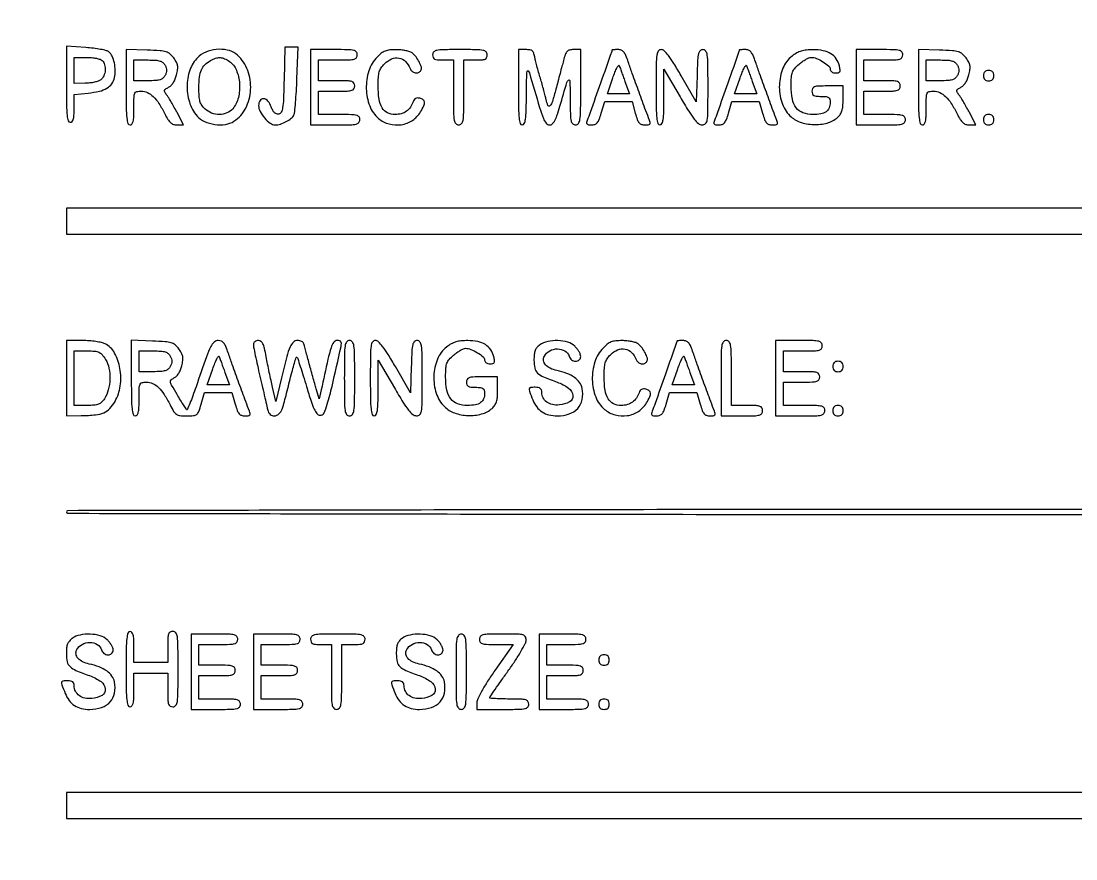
# Model space of a CAD drawing. Extents: x 0 to 1066, y 0 to 761.
# Drawn here: x 962.97 to 997.32, y 58.5 to 85.78 of the extents above; entities that cross this region are included whole.
import ezdxf

# ---------------------------------------------------------------- set-up
doc = ezdxf.new("R2010")
doc.units = 0
doc.header["$MEASUREMENT"] = 0

msp = doc.modelspace()

# ---------------------------------------------------------------- linework, layer by layer
for points in [[(710.559243, 95.267872, -0.000023), (733.258836, 95.240684, -0.000004), (756.324384, 95.211821, -0.198594)], [(542.992229, 95.24091, -0.000004), (565.972908, 95.212432, -0.198597)], [(606.442229, 95.24091, -0.000004), (629.422908, 95.212432, -0.198597)], [(669.892229, 95.24091, -0.000004), (692.872908, 95.212432, -0.198597)]]:
    msp.add_lwpolyline(points, format="xyb")
for points in [[(964.44, 83.722826, 0.003177), (964.444321, 83.042844, 0.022367), (964.463318, 82.712454, 0.048715), (964.49918, 82.535102, 0.329705), (964.5669, 82.485, 0.208378), (964.627243, 82.51129, 0.11961), (964.666731, 82.581727, 0.055661), (964.688106, 82.712799, 0.012613), (964.6938, 82.938464), (964.6938, 83.391928), (965.14875, 83.438883, 0.029754), (965.514521, 83.498788, 0.076952), (965.762588, 83.596557, 0.106873), (965.920628, 83.741432, 0.100256), (966.009212, 83.94192, 0.058942), (966.032183, 84.174486, 0.048856), (966.00314, 84.421741, 0.051542), (965.931841, 84.638671, 0.114883), (965.827397, 84.776257, 0.111025), (965.743935, 84.818819, 0.015594), (965.553966, 84.86115, 0.017167), (965.322329, 84.897044, 0.01383), (965.071435, 84.920128), (964.44, 84.960651)], [(966.3858, 83.630521, 0.003202), (966.390126, 82.955013, 0.022501), (966.409132, 82.62657, 0.049121), (966.44503, 82.450347, 0.329081), (966.5127, 82.4004, 0.232029), (966.574437, 82.43068, 0.108427), (966.613569, 82.5132, 0.047315), (966.634301, 82.669057, 0.00942), (966.6396, 82.9503, -0.00595), (966.643907, 83.312265, -0.096871), (966.669944, 83.430398, -0.238613), (966.73461, 83.484015, -0.056005), (966.878653, 83.5002, -0.111153), (967.080105, 83.454856, -0.081177), (967.26942, 83.324001, -0.058854), (967.45511, 83.097371, -0.025924), (967.646972, 82.75995, 0.021841), (967.746716, 82.581153, 0.069009), (967.83387, 82.475627, 0.100305), (967.926378, 82.419832, 0.085906), (968.038645, 82.4004), (968.24985, 82.4004), (968.043673, 82.80225, 0.006834), (967.955606, 82.968272, 0.006481), (967.861498, 83.134812, 0.006451), (967.774451, 83.27996, 0.022591), (967.713027, 83.370075, -0.02569), (967.646448, 83.469064, -0.192002), (967.637529, 83.523864, -0.198014), (967.668863, 83.56879, -0.027525), (967.769728, 83.625975, 0.089041), (967.847681, 83.683814, 0.046566), (967.922198, 83.779476, 0.042448), (967.985434, 83.899802, 0.038847), (968.029664, 84.032663, 0.026721), (968.063634, 84.209022, 0.076578), (968.061642, 84.333441, 0.082928), (968.022616, 84.445784, 0.035157), (967.936272, 84.580462, 0.057331), (967.813702, 84.71074, 0.10358), (967.685317, 84.780032, 0.055706), (967.490185, 84.814974, 0.007564), (967.074958, 84.836071), (966.3858, 84.860643)], [(968.769403, 84.641773, 0.123885), (968.486212, 84.249077, 0.085485), (968.372637, 83.710157, 0.082885), (968.445108, 83.148136, 0.104562), (968.696839, 82.689526, 0.111799), (968.934809, 82.513175, 0.06908), (969.271208, 82.417481, 0.069045), (969.621165, 82.417015, 0.111332), (969.899082, 82.521081, 0.131426), (970.279839, 82.94706, 0.103697), (970.440254, 83.546711, 0.101152), (970.34759, 84.173053, 0.118621), (970.016971, 84.672619, 0.118666), (969.757235, 84.819201, 0.075716), (969.411556, 84.863138, 0.073305), (969.056541, 84.801807, 0.095814)], [(971.527778, 83.860788, -0.003539), (971.509691, 83.238271, -0.029937), (971.482846, 82.959434, -0.080211), (971.435839, 82.815622, -0.230278), (971.353952, 82.75438, -0.120507), (971.281175, 82.75805, -0.119426), (971.218029, 82.794876, -0.083695), (971.162782, 82.869372, -0.033932), (971.113026, 82.985993, 0.087771), (971.006304, 83.176554, 0.196576), (970.863052, 83.254252, 0.290307), (970.74729, 83.197429, 0.138223), (970.7004, 83.031055, 0.124171), (970.748027, 82.842234, 0.054016), (970.895596, 82.627493, 0.054239), (971.080432, 82.454463, 0.162418), (971.242474, 82.4004, 0.080185), (971.409539, 82.427366, 0.044002), (971.600243, 82.509799, 0.044088), (971.765932, 82.619319, 0.123154), (971.850009, 82.729109, 0.076729), (971.875059, 82.825088, 0.004387), (971.903613, 83.130004, 0.006616), (971.929714, 83.495118, 0.004805), (971.949476, 83.90205), (971.989826, 84.9384), (971.77064, 84.9384), (971.551455, 84.9384)], [(972.3924, 83.6271), (972.3924, 82.4004), (973.1961, 82.4004, 0.004147), (973.686809, 82.40447, 0.047763), (973.878188, 82.426003, 0.16431), (973.965594, 82.477593, 0.179874), (973.9998, 82.5696, 0.157888), (973.97026, 82.660816, 0.176663), (973.89405, 82.712362, 0.055952), (973.729178, 82.734453, 0.005351), (973.323, 82.7388), (972.6462, 82.7388), (972.6462, 83.1195), (972.6462, 83.5002), (973.2384, 83.5002, 0.006583), (973.588292, 83.504807, 0.063075), (973.735425, 83.527393, 0.183695), (973.80427, 83.578826, 0.142406), (973.8306, 83.6694, 0.142406), (973.80427, 83.759974, 0.183695), (973.735425, 83.811407, 0.063075), (973.588292, 83.833993, 0.006583), (973.2384, 83.8386), (972.6462, 83.8386), (972.6462, 84.177), (972.6462, 84.5154), (973.2807, 84.5154, 0.005909), (973.658726, 84.519867, 0.059311), (973.814738, 84.54219, 0.180365), (973.887256, 84.593688, 0.150217), (973.9152, 84.6846, 0.17273), (973.882527, 84.776357, 0.168559), (973.798875, 84.82795, 0.050222), (973.616322, 84.849649, 0.004487), (973.1538, 84.8538), (972.3924, 84.8538)], [(974.558629, 84.60932, 0.114205), (974.290761, 84.15894, 0.083506), (974.207834, 83.580964, 0.085163), (974.318364, 83.018494, 0.127519), (974.606803, 82.612427, 0.108551), (974.952666, 82.430935, 0.105254), (975.346805, 82.408343, 0.106878), (975.711222, 82.547773, 0.11522), (975.973918, 82.822512, 0.021165), (976.082599, 83.025661, 0.127063), (976.105765, 83.142249, 0.232712), (976.063027, 83.217958, 0.086167), (975.948543, 83.270143, 0.067058), (975.871689, 83.279555, 0.120753), (975.810562, 83.263791, 0.12276), (975.764309, 83.221809, 0.07065), (975.731501, 83.153611, -0.072622), (975.645376, 82.976371, -0.089596), (975.516895, 82.845459, -0.08774), (975.348431, 82.765938, -0.066597), (975.145587, 82.7388, -0.114856), (974.895475, 82.797022, -0.145297), (974.721922, 82.957408, -0.099183), (974.622315, 83.240334, -0.035212), (974.592, 83.670269, -0.014703), (974.600329, 83.953443, -0.055361), (974.630225, 84.128221, -0.07729), (974.691679, 84.260712, -0.049247), (974.799655, 84.392345, -0.096703), (975.033225, 84.549612, -0.146157), (975.275227, 84.576224, -0.15206), (975.485432, 84.46611, -0.107279), (975.630938, 84.24045, 0.127947), (975.697211, 84.146326, 0.131147), (975.80036, 84.097514, 0.142401), (975.907676, 84.108466, 0.159485), (975.986819, 84.175252, 0.211029), (976.000963, 84.277373, 0.047286), (975.935419, 84.444949, 0.046742), (975.827302, 84.61711, 0.065556), (975.699131, 84.745359, 0.088545), (975.622029, 84.785319, 0.025252), (975.490936, 84.818936, 0.02458), (975.336506, 84.842494, 0.023821), (975.178878, 84.851109, 0.026305), (974.96883, 84.841519, 0.068477), (974.821986, 84.806366, 0.074054), (974.696848, 84.734792, 0.034872)], [(976.3686, 84.6846, 0.094959), (976.385163, 84.598174, 0.184152), (976.43205, 84.547125, 0.098846), (976.525039, 84.52173, 0.017388), (976.707, 84.5154), (977.0454, 84.5154), (977.0454, 83.4579, 0.002827), (977.049131, 82.797941, 0.036854), (977.069934, 82.553737, 0.138781), (977.121194, 82.443268, 0.218517), (977.2146, 82.4004, 0.218517), (977.308006, 82.443268, 0.138781), (977.359266, 82.553737, 0.036854), (977.380069, 82.797941, 0.002827), (977.3838, 83.4579), (977.3838, 84.5154), (977.7645, 84.5154, 0.013964), (977.974258, 84.521259, 0.090841), (978.076463, 84.54595, 0.188085), (978.127034, 84.596995, 0.102588), (978.1452, 84.6846, 0.193568), (978.108002, 84.777085, 0.15568), (978.013013, 84.828621, 0.043488), (977.804005, 84.849867, 0.003595), (977.2569, 84.8538, 0.003595), (976.709795, 84.849867, 0.043488), (976.500788, 84.828621, 0.15568), (976.405798, 84.777085, 0.193568)], [(979.1604, 83.6271, 0.003213), (979.164728, 82.953579, 0.022561), (979.183738, 82.626, 0.049302), (979.219653, 82.450277, 0.328801), (979.2873, 82.4004, 0.305395), (979.353534, 82.445016, 0.062503), (979.391802, 82.588664, 0.027449), (979.41361, 82.85856, 0.004264), (979.422837, 83.39445, -0.002416), (979.430185, 83.937922, -0.029471), (979.446246, 84.145343, -0.603012), (979.478012, 84.156914, -0.138127), (979.518491, 84.0924, 0.001112), (979.852007, 82.966784, 0.020238), (979.973604, 82.612651, 0.077221), (980.065819, 82.453577, 0.226588), (980.177137, 82.4004, 0.178321), (980.265345, 82.432892, 0.090477), (980.341167, 82.525802, 0.045479), (980.417822, 82.70068, 0.010027), (980.515409, 83.01375, -0.001209), (980.741705, 83.787515, -0.180504), (980.796526, 83.860517, -0.586533), (980.837568, 83.838553, -0.002598), (980.845721, 83.22525, 0.004063), (980.853882, 82.72221, 0.046466), (980.877047, 82.525491, 0.159576), (980.929338, 82.435536, 0.183972), (981.0216, 82.4004, 0.240299), (981.115922, 82.448509, 0.123223), (981.166733, 82.574887, 0.031956), (981.187211, 82.854238, 0.002322), (981.1908, 83.6271), (981.1908, 84.8538), (980.956235, 84.8538, 0.057703), (980.826147, 84.838737, 0.150789), (980.745817, 84.791684, 0.102355), (980.687877, 84.694496, 0.018959), (980.62688, 84.49425, 0.000085), (980.580137, 84.316826, 0.000034), (980.51585, 84.072572, 0.000033), (980.446416, 83.80862, 0.000041), (980.382014, 83.56365, -0.009374), (980.268579, 83.162752, -0.115475), (980.189591, 83.026201, -0.538762), (980.122654, 83.037823, -0.053672), (980.063997, 83.22525, 0.012912), (980.036867, 83.345509, 0.003926), (979.989647, 83.526241, 0.003928), (979.933536, 83.727994, 0.004276), (979.875778, 83.9232, -0.00492), (979.818294, 84.118406, -0.004529), (979.763002, 84.320159, -0.004526), (979.716971, 84.500901, -0.014927), (979.691281, 84.62115, 0.043617), (979.658378, 84.741063, 0.134321), (979.609798, 84.808821, 0.130778), (979.532629, 84.843434, 0.040414), (979.404598, 84.8538), (979.1604, 84.8538)], [(982.205995, 84.83265, -0.084799), (982.199491, 84.794634, -0.000052), (981.83352, 83.755862, -0.000388), (981.497976, 82.806128, -0.009822), (981.400975, 82.54845, 0.060048), (981.381383, 82.474719, 0.230938), (981.395632, 82.430862, 0.170663), (981.443725, 82.406754, 0.031659), (981.543979, 82.4004, 0.086283), (981.652094, 82.419197, 0.134827), (981.728923, 82.473159, 0.082591), (981.790996, 82.58017, 0.018432), (981.858468, 82.7811), (981.970876, 83.1618), (982.415843, 83.1618), (982.860811, 83.1618), (982.9674, 82.7811, 0.017944), (983.032785, 82.57619, 0.087286), (983.093012, 82.470731, 0.141822), (983.170234, 82.418352, 0.078722), (983.283546, 82.4004, 0.029308), (983.388692, 82.406568, 0.166988), (983.438422, 82.430476, 0.236769), (983.453264, 82.474266, 0.061225), (983.43349, 82.54845, -0.006965), (983.311201, 82.864806, -0.001209), (983.089945, 83.46624, -0.001323), (982.870217, 84.072987, -0.005089), (982.738452, 84.45195, 0.017403), (982.659681, 84.6617, 0.074917), (982.590922, 84.775475, 0.125362), (982.511216, 84.833372, 0.094981), (982.404649, 84.8538, 0.00999), (982.328484, 84.852278, 0.016528), (982.264352, 84.847587, 0.010464), (982.213248, 84.841062, 0.371455)], [(983.6442, 83.6271, 0.003213), (983.648528, 82.953579, 0.022561), (983.667538, 82.626, 0.049302), (983.703453, 82.450277, 0.328801), (983.7711, 82.4004, 0.295501), (983.836472, 82.442731, 0.070336), (983.874206, 82.573431, 0.029944), (983.89424, 82.820994, 0.004715), (983.899837, 83.30985), (983.901674, 84.2193), (984.428587, 83.313157, 0.006242), (984.707961, 82.846224, 0.029041), (984.887682, 82.588937, 0.052989), (985.024926, 82.448438, 0.170079), (985.14585, 82.403707, 0.199339), (985.254131, 82.446473, 0.163117), (985.311825, 82.557906, 0.036571), (985.332904, 82.816781, 0.002034), (985.3362, 83.6271, 0.002367), (985.332569, 84.394272, 0.031318), (985.312184, 84.676583, 0.117824), (985.262377, 84.805277, 0.246563), (985.16996, 84.8538, 0.195513), (985.079155, 84.816882, 0.145553), (985.025852, 84.721456, 0.043894), (984.998339, 84.515193, 0.004128), (984.97961, 84.003918), (984.9555, 83.154036), (984.462317, 84.003918, 0.007787), (984.222238, 84.403183, 0.025041), (984.045401, 84.65781, 0.035073), (983.907547, 84.812718, 0.195814), (983.806667, 84.8538, 0.254619), (983.716661, 84.804788, 0.110911), (983.668151, 84.672958, 0.030502), (983.647887, 84.386786, 0.002427)], [(986.351395, 84.83265, -0.084799), (986.344891, 84.794634, -0.000052), (985.97892, 83.755862, -0.000388), (985.643376, 82.806128, -0.009822), (985.546375, 82.54845, 0.060048), (985.526783, 82.474719, 0.230938), (985.541032, 82.430862, 0.170663), (985.589125, 82.406754, 0.031659), (985.689379, 82.4004, 0.086283), (985.797494, 82.419197, 0.134827), (985.874323, 82.473159, 0.082591), (985.936396, 82.58017, 0.018432), (986.003868, 82.7811), (986.116276, 83.1618), (986.561243, 83.1618), (987.006211, 83.1618), (987.1128, 82.7811, 0.017944), (987.178185, 82.57619, 0.087286), (987.238412, 82.470731, 0.141822), (987.315634, 82.418352, 0.078722), (987.428946, 82.4004, 0.029308), (987.534092, 82.406568, 0.166988), (987.583822, 82.430476, 0.236769), (987.598664, 82.474266, 0.061225), (987.57889, 82.54845, -0.006965), (987.456601, 82.864806, -0.001209), (987.235345, 83.46624, -0.001323), (987.015617, 84.072987, -0.005089), (986.883852, 84.45195, 0.017403), (986.805081, 84.6617, 0.074917), (986.736322, 84.775475, 0.125362), (986.656616, 84.833372, 0.094981), (986.550049, 84.8538, 0.00999), (986.473884, 84.852278, 0.016528), (986.409752, 84.847587, 0.010464), (986.358648, 84.841062, 0.371455)], [(988.073128, 84.641943, 0.129246), (987.777005, 84.249297, 0.088626), (987.658813, 83.700992, 0.087215), (987.737365, 83.137333, 0.118789), (988.00416, 82.701131, 0.112618), (988.332624, 82.494694, 0.075265), (988.770735, 82.411995, 0.075304), (989.213452, 82.462685, 0.113008), (989.555323, 82.644766, 0.065979), (989.643155, 82.743989, 0.074329), (989.697872, 82.858891, 0.054743), (989.726767, 83.011884, 0.019325), (989.7354, 83.235173), (989.7354, 83.6694), (989.2278, 83.6694, 0.008455), (988.934102, 83.664433, 0.072107), (988.8048, 83.6412, 0.188641), (988.743268, 83.589932, 0.12648), (988.7202, 83.5002, 0.087745), (988.735199, 83.415392, 0.177212), (988.778363, 83.364236, 0.10769), (988.861966, 83.337953, 0.022514), (989.0163, 83.331, -0.021714), (989.178385, 83.323958, -0.124268), (989.259065, 83.295951, -0.187079), (989.299495, 83.239264, -0.062494), (989.3124, 83.13642, -0.091498), (989.278763, 82.954147, -0.148314), (989.182974, 82.830586, -0.113347), (989.012888, 82.760447, -0.041372), (988.75172, 82.7388, -0.086758), (988.429134, 82.795199, -0.145015), (988.208923, 82.957175, -0.116882), (988.082979, 83.242349, -0.045825), (988.0434, 83.673289, -0.015089), (988.052047, 83.959768, -0.073154), (988.085295, 84.118558, -0.095003), (988.158751, 84.240579, -0.035007), (988.303691, 84.38098, -0.021479), (988.412486, 84.464817, -0.024071), (988.524126, 84.535663, -0.024321), (988.623991, 84.586228, -0.105406), (988.688592, 84.6, -0.095864), (988.865927, 84.565684, -0.042073), (989.080496, 84.457665, -0.039621), (989.262919, 84.324747, -0.218876), (989.3124, 84.217127, 0.137225), (989.325937, 84.168732, 0.104143), (989.363796, 84.128339, 0.087371), (989.421339, 84.101535, 0.065501), (989.490771, 84.0924, 0.051376), (989.583748, 84.101979, 0.224479), (989.626699, 84.134425, 0.158116), (989.63738, 84.197188, 0.023398), (989.612542, 84.32505, 0.090086), (989.510294, 84.55504, 0.105062), (989.337833, 84.720082, 0.089301), (989.08928, 84.818188, 0.048933), (988.7625, 84.850981, 0.02471), (988.543034, 84.840618, 0.049497), (988.372912, 84.806929, 0.05494), (988.224439, 84.743421, 0.038421)], [(990.1584, 83.6271), (990.1584, 82.4004), (990.9621, 82.4004, 0.004147), (991.452809, 82.40447, 0.047763), (991.644188, 82.426003, 0.16431), (991.731594, 82.477593, 0.179874), (991.7658, 82.5696, 0.157888), (991.73626, 82.660816, 0.176663), (991.66005, 82.712362, 0.055952), (991.495178, 82.734453, 0.005351), (991.089, 82.7388), (990.4122, 82.7388), (990.4122, 83.1195), (990.4122, 83.5002), (991.0044, 83.5002, 0.006583), (991.354292, 83.504807, 0.063075), (991.501425, 83.527393, 0.183695), (991.57027, 83.578826, 0.142406), (991.5966, 83.6694, 0.142406), (991.57027, 83.759974, 0.183695), (991.501425, 83.811407, 0.063075), (991.354292, 83.833993, 0.006583), (991.0044, 83.8386), (990.4122, 83.8386), (990.4122, 84.177), (990.4122, 84.5154), (991.0467, 84.5154, 0.005909), (991.424726, 84.519867, 0.059311), (991.580738, 84.54219, 0.180365), (991.653256, 84.593688, 0.150217), (991.6812, 84.6846, 0.17273), (991.648527, 84.776357, 0.168559), (991.564875, 84.82795, 0.050222), (991.382322, 84.849649, 0.004487), (990.9198, 84.8538), (990.1584, 84.8538)], [(992.1888, 83.630521, 0.003202), (992.193126, 82.955013, 0.022501), (992.212132, 82.62657, 0.049121), (992.24803, 82.450347, 0.329081), (992.3157, 82.4004, 0.232029), (992.377437, 82.43068, 0.108427), (992.416569, 82.5132, 0.047315), (992.437301, 82.669057, 0.00942), (992.4426, 82.9503, -0.00595), (992.446907, 83.312265, -0.096871), (992.472944, 83.430398, -0.238613), (992.53761, 83.484015, -0.056005), (992.681653, 83.5002, -0.111153), (992.883105, 83.454856, -0.081177), (993.07242, 83.324001, -0.058854), (993.25811, 83.097371, -0.025924), (993.449972, 82.75995, 0.021841), (993.549716, 82.581153, 0.069009), (993.63687, 82.475627, 0.100305), (993.729378, 82.419832, 0.085906), (993.841645, 82.4004), (994.05285, 82.4004), (993.846673, 82.80225, 0.006834), (993.758606, 82.968272, 0.006481), (993.664498, 83.134812, 0.006451), (993.577451, 83.27996, 0.022591), (993.516027, 83.370075, -0.02569), (993.449448, 83.469064, -0.192002), (993.440529, 83.523864, -0.198014), (993.471863, 83.56879, -0.027525), (993.572728, 83.625975, 0.089041), (993.650681, 83.683814, 0.046566), (993.725198, 83.779476, 0.042448), (993.788434, 83.899802, 0.038847), (993.832664, 84.032663, 0.026721), (993.866634, 84.209022, 0.076578), (993.864642, 84.333441, 0.082928), (993.825616, 84.445784, 0.035157), (993.739272, 84.580462, 0.057331), (993.616702, 84.71074, 0.10358), (993.488317, 84.780032, 0.055706), (993.293185, 84.814974, 0.007564), (992.877958, 84.836071), (992.1888, 84.860643)], [(965.60748, 84.49848, -0.13151), (965.686634, 84.361469, -0.084316), (965.704, 84.177515, -0.084006), (965.659613, 83.997481, -0.128741), (965.56095, 83.871767, -0.079472), (965.479595, 83.828301, -0.027293), (965.350772, 83.791604, -0.026323), (965.201863, 83.765996, -0.027554), (965.05335, 83.756691), (964.6938, 83.754), (964.6938, 84.177), (964.6938, 84.6), (965.09988, 84.6, -0.022886), (965.262785, 84.59254, -0.026473), (965.416496, 84.570178, -0.026952), (965.542695, 84.537781, -0.120635)], [(967.6548, 84.3462, -0.049536), (967.690962, 84.258826, -0.073486), (967.703053, 84.177, -0.073486), (967.690962, 84.095174, -0.049536), (967.6548, 84.0078, -0.09537), (967.585905, 83.922875, -0.100861), (967.491666, 83.871633, -0.059921), (967.346632, 83.845648, -0.014397), (967.101923, 83.8386), (966.6396, 83.8386), (966.6396, 84.177), (966.6396, 84.5154), (967.101923, 84.5154, -0.014397), (967.346632, 84.508352, -0.059921), (967.491666, 84.482367, -0.100861), (967.585905, 84.431125, -0.09537)], [(969.748497, 84.470039, -0.143223), (969.976198, 84.185723, -0.079931), (970.07866, 83.750553, -0.077332), (970.040465, 83.289418, -0.11509), (969.859196, 82.92915, -0.119537), (969.670784, 82.789595, -0.098447), (969.425127, 82.738952, -0.09388), (969.168677, 82.785662, -0.097006), (968.950403, 82.922747, -0.056872), (968.849483, 83.04184, -0.080028), (968.791587, 83.168196, -0.054705), (968.763763, 83.339924, -0.014142), (968.757291, 83.620697, -0.025001), (968.776355, 83.965555, -0.075567), (968.835782, 84.192538, -0.098225), (968.949237, 84.357405, -0.062967), (969.1353, 84.497819, -0.051006), (969.300066, 84.571158, -0.090781), (969.446714, 84.591195, -0.090761), (969.590971, 84.557981, -0.050966)], [(993.4578, 84.3462, -0.049536), (993.493962, 84.258826, -0.073486), (993.506053, 84.177, -0.073486), (993.493962, 84.095174, -0.049536), (993.4578, 84.0078, -0.09537), (993.388905, 83.922875, -0.100861), (993.294666, 83.871633, -0.059921), (993.149632, 83.845648, -0.014397), (992.904923, 83.8386), (992.4426, 83.8386), (992.4426, 84.177), (992.4426, 84.5154), (992.904923, 84.5154, -0.014397), (993.149632, 84.508352, -0.059921), (993.294666, 84.482367, -0.100861), (993.388905, 84.431125, -0.09537)], [(982.632155, 83.81745), (982.781944, 83.4156), (982.419638, 83.4156), (982.057332, 83.4156), (982.235143, 83.930018, -0.011999), (982.305893, 84.119824, -0.026422), (982.370917, 84.260259, -0.047278), (982.421234, 84.336901, -0.601846), (982.44766, 84.331868, 0.009837), (982.469496, 84.265695, 0.001488), (982.516171, 84.134323, 0.001668), (982.572262, 83.979556, 0.001442)], [(986.777555, 83.81745), (986.927344, 83.4156), (986.565038, 83.4156), (986.202732, 83.4156), (986.380543, 83.930018, -0.011999), (986.451293, 84.119824, -0.026422), (986.516317, 84.260259, -0.047278), (986.566634, 84.336901, -0.601846), (986.59306, 84.331868, 0.009837), (986.614896, 84.265695, 0.001488), (986.661571, 84.134323, 0.001668), (986.717662, 83.979556, 0.001442)], [(994.3038, 84.0078, 0.072254), (994.314531, 83.933931, 0.124864), (994.3461, 83.8809, 0.124864), (994.399131, 83.849331, 0.072254), (994.473, 83.8386, 0.072254), (994.546869, 83.849331, 0.124864), (994.5999, 83.8809, 0.124864), (994.631469, 83.933931, 0.072254), (994.6422, 84.0078, 0.072254), (994.631469, 84.081669, 0.124864), (994.5999, 84.1347, 0.124864), (994.546869, 84.166269, 0.072254), (994.473, 84.177, 0.072254), (994.399131, 84.166269, 0.124864), (994.3461, 84.1347, 0.124864), (994.314531, 84.081669, 0.072254)], [(994.3038, 82.5696, 0.072254), (994.314531, 82.495731, 0.124864), (994.3461, 82.4427, 0.124864), (994.399131, 82.411131, 0.072254), (994.473, 82.4004, 0.072254), (994.546869, 82.411131, 0.124864), (994.5999, 82.4427, 0.124864), (994.631469, 82.495731, 0.072254), (994.6422, 82.5696, 0.072254), (994.631469, 82.643469, 0.124864), (994.5999, 82.6965, 0.124864), (994.546869, 82.728069, 0.072254), (994.473, 82.7388, 0.072254), (994.399131, 82.728069, 0.124864), (994.3461, 82.6965, 0.124864), (994.314531, 82.643469, 0.072254)], [(964.44, 74.1519), (964.44, 72.9252), (964.92645, 72.933633, 0.018847), (965.38942, 72.959133, 0.076273), (965.662829, 73.027481, 0.107083), (965.854018, 73.161269, 0.057946), (966.024222, 73.394164, 0.09461), (966.195213, 73.898818, 0.077415), (966.185801, 74.469431, 0.083451), (966.010167, 74.969865, 0.148656), (965.699984, 75.271603, 0.065462), (965.58764, 75.312066, 0.01784), (965.401659, 75.345774, 0.017725), (965.186031, 75.369191, 0.017594), (964.96875, 75.377353), (964.44, 75.3786)], [(966.555, 74.155321, 0.003202), (966.559326, 73.479813, 0.022501), (966.578332, 73.15137, 0.049121), (966.61423, 72.975147, 0.329081), (966.6819, 72.9252, 0.232029), (966.743637, 72.95548, 0.108427), (966.782769, 73.038, 0.047315), (966.803501, 73.193857, 0.00942), (966.8088, 73.4751, -0.00595), (966.813107, 73.837065, -0.096871), (966.839144, 73.955198, -0.238613), (966.90381, 74.008815, -0.056005), (967.047853, 74.025, -0.111153), (967.249305, 73.979656, -0.081177), (967.43862, 73.848801, -0.058854), (967.62431, 73.622171, -0.025924), (967.816172, 73.28475, 0.019423), (967.93401, 73.071098, 0.110785), (968.023094, 72.978031, 0.121738), (968.139422, 72.936317, 0.025512), (968.35715, 72.9252, 0.021096), (968.583925, 72.934772, 0.149451), (968.685024, 72.975279, 0.135926), (968.75097, 73.067104, 0.01638), (968.830068, 73.3059), (968.942476, 73.6866), (969.387443, 73.6866), (969.832411, 73.6866), (969.939, 73.3059, 0.017944), (970.004385, 73.10099, 0.087286), (970.064612, 72.995531, 0.141822), (970.141834, 72.943152, 0.078722), (970.255146, 72.9252, 0.029308), (970.360292, 72.931368, 0.166988), (970.410022, 72.955276, 0.236769), (970.424864, 72.999066, 0.061225), (970.40509, 73.07325, -0.006965), (970.282801, 73.389606, -0.001209), (970.061545, 73.99104, -0.001323), (969.841817, 74.597787, -0.005089), (969.710052, 74.97675, 0.017956), (969.633084, 75.181014, 0.070049), (969.564308, 75.296764, 0.117315), (969.486769, 75.357096, 0.107327), (969.387742, 75.3786, 0.183656), (969.250645, 75.326485, 0.099213), (969.140336, 75.180318, 0.027517), (969.004074, 74.852275, 0.001772), (968.663501, 73.87436, -0.004873), (968.557392, 73.575658, -0.008436), (968.462621, 73.329821, -0.003164), (968.378988, 73.127025, -0.532977), (968.359252, 73.123148, -0.054595), (968.337589, 73.15014, -0.001377), (968.253491, 73.282952, -0.002934), (968.15602, 73.43986, -0.001995), (968.046856, 73.619518, -0.005031), (967.868813, 73.922034, -0.083696), (967.828404, 74.031079, -0.260992), (967.851024, 74.09872, -0.081049), (967.944244, 74.15923, 0.095739), (968.021058, 74.212335, 0.050977), (968.093367, 74.303019, 0.045181), (968.154763, 74.420671, 0.037143), (968.198864, 74.555362, 0.026419), (968.232902, 74.732974, 0.076335), (968.230921, 74.857877, 0.083001), (968.191886, 74.970424, 0.035243), (968.105472, 75.105262, 0.057331), (967.982902, 75.23554, 0.10358), (967.854517, 75.304832, 0.055706), (967.659385, 75.339774, 0.007564), (967.244158, 75.360871), (966.555, 75.385443)], [(970.5312, 75.251004, 0.047767), (970.539443, 75.164913, 0.002528), (970.593238, 74.893943, 0.003959), (970.661492, 74.572057, 0.00287), (970.742393, 74.214654, -0.000002), (970.8265, 73.852738, -0.000002), (970.904537, 73.516931, -0.000002), (970.970037, 73.235067, -0.000017), (970.997805, 73.11555, 0.147869), (971.079127, 72.974131, 0.205885), (971.214644, 72.924782, 0.176392), (971.360455, 72.987475, 0.11354), (971.463846, 73.142083, 0.021448), (971.506256, 73.269871, 0.003611), (971.575071, 73.518207, 0.003945), (971.651581, 73.811464, 0.003496), (971.726689, 74.117947, -0.006156), (971.79892, 74.406052, -0.010899), (971.866562, 74.641499, -0.005551), (971.927241, 74.829207, -0.556878), (971.94955, 74.83445, -0.11647), (971.97267, 74.797034, -0.001547), (972.058585, 74.536481, -0.004332), (972.154893, 74.232434, -0.00282), (972.261085, 73.879736, 0.006286), (972.407408, 73.405677, 0.030826), (972.509662, 73.144823, 0.058933), (972.599781, 72.998803, 0.190588), (972.696684, 72.942875, 0.326366), (972.819275, 73.007344, 0.039676), (972.937907, 73.307483, 0.018108), (973.092141, 73.885196, 0.002117), (973.384134, 75.18825, 0.040046), (973.397078, 75.28273, 0.15964), (973.382214, 75.338494, 0.190105), (973.339344, 75.368968, 0.060633), (973.260208, 75.3786, 0.243546), (973.147212, 75.32009, 0.075824), (973.059029, 75.143817, 0.023764), (972.957462, 74.76953, 0.001912), (972.740879, 73.7712), (972.677826, 73.4751), (972.587598, 73.7712, -0.004222), (972.543012, 73.922072, -0.001439), (972.480759, 74.141854, -0.00143), (972.413405, 74.384956, -0.001648), (972.350596, 74.6172, 0.00027), (972.292198, 74.835517, 0.000345), (972.238137, 75.036631, 0.000267), (972.1926, 75.205213, 0.002921), (972.173866, 75.27285, 0.133791), (972.149506, 75.313301, 0.071199), (972.101612, 75.347536, 0.062684), (972.03871, 75.370728, 0.057069), (971.969961, 75.3786, 0.191396), (971.832237, 75.323876, 0.101864), (971.725333, 75.171352, 0.038771), (971.617781, 74.858173, 0.004991), (971.44675, 74.169187), (971.262406, 73.39354), (971.153633, 73.85732, -0.004337), (971.105044, 74.072887, -0.002315), (971.04852, 74.340185, -0.002304), (970.993321, 74.613677, -0.003592), (970.948545, 74.84985, 0.011053), (970.891627, 75.127379, 0.057006), (970.839663, 75.27509, 0.121799), (970.776634, 75.35075, 0.159795), (970.691715, 75.3786, 0.077986), (970.630396, 75.368977, 0.090324), (970.578351, 75.341119, 0.100781), (970.543558, 75.299666, 0.124994)], [(973.4922, 74.1519, 0.002322), (973.495789, 73.379038, 0.031956), (973.516267, 73.099687, 0.123223), (973.567078, 72.973309, 0.240299), (973.6614, 72.9252, 0.240299), (973.755722, 72.973309, 0.123223), (973.806533, 73.099687, 0.031956), (973.827011, 73.379038, 0.002322), (973.8306, 74.1519, 0.002322), (973.827011, 74.924762, 0.031956), (973.806533, 75.204112, 0.123223), (973.755722, 75.330491, 0.240299), (973.6614, 75.3786, 0.240299), (973.567078, 75.330491, 0.123223), (973.516267, 75.204112, 0.031956), (973.495789, 74.924762, 0.002322)], [(974.3382, 74.1519, 0.003213), (974.342528, 73.478379, 0.022561), (974.361538, 73.1508, 0.049302), (974.397453, 72.975077, 0.328801), (974.4651, 72.9252, 0.295501), (974.530472, 72.967531, 0.070336), (974.568206, 73.098231, 0.029944), (974.58824, 73.345794, 0.004715), (974.593837, 73.83465), (974.595674, 74.7441), (975.122587, 73.837957, 0.006242), (975.401961, 73.371024, 0.029041), (975.581682, 73.113737, 0.052989), (975.718926, 72.973238, 0.170079), (975.83985, 72.928507, 0.199339), (975.948131, 72.971273, 0.163117), (976.005825, 73.082706, 0.036571), (976.026904, 73.341581, 0.002034), (976.0302, 74.1519, 0.002367), (976.026569, 74.919072, 0.031318), (976.006184, 75.201383, 0.117824), (975.956377, 75.330077, 0.246563), (975.86396, 75.3786, 0.195513), (975.773155, 75.341682, 0.145553), (975.719852, 75.246256, 0.043894), (975.692339, 75.039993, 0.004128), (975.67361, 74.528718), (975.6495, 73.678836), (975.156317, 74.528718, 0.007787), (974.916238, 74.927983, 0.025041), (974.739401, 75.18261, 0.035073), (974.601547, 75.337518, 0.195814), (974.500667, 75.3786, 0.254619), (974.410661, 75.329588, 0.110911), (974.362151, 75.197758, 0.030502), (974.341887, 74.911586, 0.002427)], [(976.821328, 75.166743, 0.129246), (976.525205, 74.774097, 0.088626), (976.407013, 74.225792, 0.087215), (976.485565, 73.662133, 0.118789), (976.75236, 73.225931, 0.112618), (977.080824, 73.019494, 0.075265), (977.518935, 72.936795, 0.075304), (977.961652, 72.987485, 0.113008), (978.303523, 73.169566, 0.065979), (978.391355, 73.268789, 0.074329), (978.446072, 73.383691, 0.054743), (978.474967, 73.536684, 0.019325), (978.4836, 73.759973), (978.4836, 74.1942), (977.976, 74.1942, 0.008455), (977.682302, 74.189233, 0.072107), (977.553, 74.166, 0.188641), (977.491468, 74.114732, 0.12648), (977.4684, 74.025, 0.087745), (977.483399, 73.940192, 0.177212), (977.526563, 73.889036, 0.10769), (977.610166, 73.862753, 0.022514), (977.7645, 73.8558, -0.021714), (977.926585, 73.848758, -0.124268), (978.007265, 73.820751, -0.187079), (978.047695, 73.764064, -0.062494), (978.0606, 73.66122, -0.091498), (978.026963, 73.478947, -0.148314), (977.931174, 73.355386, -0.113347), (977.761088, 73.285247, -0.041372), (977.49992, 73.2636, -0.086758), (977.177334, 73.319999, -0.145015), (976.957123, 73.481975, -0.116882), (976.831179, 73.767149, -0.045825), (976.7916, 74.198089, -0.015089), (976.800247, 74.484568, -0.073154), (976.833495, 74.643358, -0.095003), (976.906951, 74.765379, -0.035007), (977.051891, 74.90578, -0.021479), (977.160686, 74.989617, -0.024071), (977.272326, 75.060463, -0.024321), (977.372191, 75.111028, -0.105406), (977.436792, 75.1248, -0.095864), (977.614127, 75.090484, -0.042073), (977.828696, 74.982465, -0.039621), (978.011119, 74.849547, -0.218876), (978.0606, 74.741927, 0.137225), (978.074137, 74.693532, 0.104143), (978.111996, 74.653139, 0.087371), (978.169539, 74.626335, 0.065501), (978.238971, 74.6172, 0.051376), (978.331948, 74.626779, 0.224479), (978.374899, 74.659225, 0.158116), (978.38558, 74.721988, 0.023398), (978.360742, 74.84985, 0.090086), (978.258494, 75.07984, 0.105062), (978.086033, 75.244882, 0.089301), (977.83748, 75.342988, 0.048933), (977.5107, 75.375781, 0.02471), (977.291234, 75.365418, 0.049497), (977.121112, 75.331729, 0.05494), (976.972639, 75.268221, 0.038421)], [(979.85835, 75.236944, 0.064007), (979.765552, 75.152732, 0.085808), (979.707751, 75.055165, 0.066535), (979.677234, 74.925274, 0.024477), (979.668, 74.736758, 0.055339), (979.696637, 74.478812, 0.149321), (979.786873, 74.320324, 0.090969), (979.980644, 74.194662, 0.013145), (980.422097, 74.024657, -0.070637), (980.796595, 73.828569, -0.215768), (980.936351, 73.585824, -0.299828), (980.828596, 73.381464, -0.104684), (980.494804, 73.28027, -0.073735), (980.268338, 73.294205, -0.104161), (980.084047, 73.375673, -0.119079), (979.964723, 73.514512, -0.118782), (979.9218, 73.692643, 0.082235), (979.909346, 73.767852, 0.147435), (979.873233, 73.818334, 0.119852), (979.809024, 73.846894, 0.045016), (979.7103, 73.8558, 0.028442), (979.555893, 73.84701, 0.327023), (979.513792, 73.808113, 0.139119), (979.520429, 73.728942, 0.005125), (979.630289, 73.446001, 0.065244), (979.759077, 73.216252, 0.088006), (979.932442, 73.053438, 0.085852), (980.15474, 72.957565, 0.059042), (980.427873, 72.9252, 0.079385), (980.817077, 72.987386, 0.130563), (981.094888, 73.168024, 0.137881), (981.237028, 73.454502, 0.093265), (981.237228, 73.821247, 0.114024), (981.153695, 74.012128, 0.079467), (980.98467, 74.176886, 0.063948), (980.735322, 74.3087, 0.038754), (980.414166, 74.401434, -0.060203), (980.197487, 74.474177, -0.103319), (980.046406, 74.589045, -0.141227), (979.982042, 74.727835, -0.162669), (980.006478, 74.871146, -0.149104), (980.180237, 75.044203, -0.123853), (980.434631, 75.106698, -0.133716), (980.673953, 75.0401, -0.183571), (980.811473, 74.866672, 0.153609), (980.893387, 74.750012, 0.157876), (981.026416, 74.702861, 0.194842), (981.142396, 74.746172, 0.210147), (981.1908, 74.856253, 0.093821), (981.177133, 74.928446, 0.037607), (981.133283, 75.01937, 0.035541), (981.069923, 75.112863, 0.037508), (980.994997, 75.194653, 0.118482), (980.76927, 75.323394, 0.061394), (980.446923, 75.375356, 0.060569), (980.114756, 75.347454, 0.10142)], [(981.918829, 75.13412, 0.114205), (981.650961, 74.68374, 0.083506), (981.568034, 74.105764, 0.085163), (981.678564, 73.543294, 0.127519), (981.967003, 73.137227, 0.108551), (982.312866, 72.955735, 0.105254), (982.707005, 72.933143, 0.106878), (983.071422, 73.072573, 0.11522), (983.334118, 73.347312, 0.021165), (983.442799, 73.550461, 0.127063), (983.465965, 73.667049, 0.232712), (983.423227, 73.742758, 0.086167), (983.308743, 73.794943, 0.067058), (983.231889, 73.804355, 0.120753), (983.170762, 73.788591, 0.12276), (983.124509, 73.746609, 0.07065), (983.091701, 73.678411, -0.072622), (983.005576, 73.501171, -0.089596), (982.877095, 73.370259, -0.08774), (982.708631, 73.290738, -0.066597), (982.505787, 73.2636, -0.114856), (982.255675, 73.321822, -0.145297), (982.082122, 73.482208, -0.099183), (981.982515, 73.765134, -0.035212), (981.9522, 74.195069, -0.014703), (981.960529, 74.478243, -0.055361), (981.990425, 74.653021, -0.07729), (982.051879, 74.785512, -0.049247), (982.159855, 74.917145, -0.096703), (982.393425, 75.074412, -0.146157), (982.635427, 75.101024, -0.15206), (982.845632, 74.99091, -0.107279), (982.991138, 74.76525, 0.127947), (983.057411, 74.671126, 0.131147), (983.16056, 74.622314, 0.142401), (983.267876, 74.633266, 0.159485), (983.347019, 74.700052, 0.211029), (983.361163, 74.802173, 0.047286), (983.295619, 74.969749, 0.046742), (983.187502, 75.14191, 0.065556), (983.059331, 75.270159, 0.088545), (982.982229, 75.310119, 0.025252), (982.851136, 75.343736, 0.02458), (982.696706, 75.367294, 0.023821), (982.539078, 75.375909, 0.026305), (982.32903, 75.366319, 0.068477), (982.182186, 75.331166, 0.074054), (982.057048, 75.259592, 0.034872)], [(984.320995, 75.35745, -0.084799), (984.314491, 75.319434, -0.000052), (983.94852, 74.280662, -0.000388), (983.612976, 73.330928, -0.009822), (983.515975, 73.07325, 0.060048), (983.496383, 72.999519, 0.230938), (983.510632, 72.955662, 0.170663), (983.558725, 72.931554, 0.031659), (983.658979, 72.9252, 0.086283), (983.767094, 72.943997, 0.134827), (983.843923, 72.997959, 0.082591), (983.905996, 73.10497, 0.018432), (983.973468, 73.3059), (984.085876, 73.6866), (984.530843, 73.6866), (984.975811, 73.6866), (985.0824, 73.3059, 0.017944), (985.147785, 73.10099, 0.087286), (985.208012, 72.995531, 0.141822), (985.285234, 72.943152, 0.078722), (985.398546, 72.9252, 0.029308), (985.503692, 72.931368, 0.166988), (985.553422, 72.955276, 0.236769), (985.568264, 72.999066, 0.061225), (985.54849, 73.07325, -0.006965), (985.426201, 73.389606, -0.001209), (985.204945, 73.99104, -0.001323), (984.985217, 74.597787, -0.005089), (984.853452, 74.97675, 0.017403), (984.774681, 75.1865, 0.074917), (984.705922, 75.300275, 0.125362), (984.626216, 75.358172, 0.094981), (984.519649, 75.3786, 0.00999), (984.443484, 75.377078, 0.016528), (984.379352, 75.372387, 0.010464), (984.328248, 75.365862, 0.371455)], [(985.7592, 74.1519), (985.7592, 72.9252), (986.436, 72.9252, 0.005351), (986.842178, 72.929547, 0.055952), (987.00705, 72.951637, 0.176663), (987.08326, 73.003184, 0.157888), (987.1128, 73.0944, 0.12648), (987.089732, 73.184132, 0.188641), (987.0282, 73.2354, 0.072107), (986.898898, 73.258633, 0.008455), (986.6052, 73.2636), (986.0976, 73.2636), (986.0976, 74.3211, 0.002827), (986.093869, 74.981059, 0.036854), (986.073066, 75.225262, 0.138781), (986.021806, 75.335732, 0.218517), (985.9284, 75.3786, 0.240299), (985.834078, 75.330491, 0.123223), (985.783267, 75.204112, 0.031956), (985.762789, 74.924762, 0.002322)], [(987.5358, 74.1519), (987.5358, 72.9252), (988.3395, 72.9252, 0.004147), (988.830209, 72.92927, 0.047763), (989.021588, 72.950803, 0.16431), (989.108994, 73.002393, 0.179874), (989.1432, 73.0944, 0.157888), (989.11366, 73.185616, 0.176663), (989.03745, 73.237162, 0.055952), (988.872578, 73.259253, 0.005351), (988.4664, 73.2636), (987.7896, 73.2636), (987.7896, 73.6443), (987.7896, 74.025), (988.3818, 74.025, 0.006583), (988.731692, 74.029607, 0.063075), (988.878825, 74.052193, 0.183695), (988.94767, 74.103626, 0.142406), (988.974, 74.1942, 0.142406), (988.94767, 74.284774, 0.183695), (988.878825, 74.336207, 0.063075), (988.731692, 74.358793, 0.006583), (988.3818, 74.3634), (987.7896, 74.3634), (987.7896, 74.7018), (987.7896, 75.0402), (988.4241, 75.0402, 0.005909), (988.802126, 75.044667, 0.059311), (988.958138, 75.06699, 0.180365), (989.030656, 75.118488, 0.150217), (989.0586, 75.2094, 0.17273), (989.025927, 75.301157, 0.168559), (988.942275, 75.35275, 0.050222), (988.759722, 75.374449, 0.004487), (988.2972, 75.3786), (987.5358, 75.3786)], [(965.714953, 74.76525, -0.090931), (965.827274, 74.483531, -0.056823), (965.857335, 74.128609, -0.056208), (965.806425, 73.770788, -0.081785), (965.67763, 73.479909, -0.053857), (965.584367, 73.366366, -0.102503), (965.485365, 73.302735, -0.073821), (965.347688, 73.272009, -0.018052), (965.11485, 73.2636), (964.6938, 73.2636), (964.6938, 74.1519), (964.6938, 75.0402), (965.118043, 75.0402, -0.017821), (965.368018, 75.031288, -0.090339), (965.502517, 74.996735, -0.111314), (965.602276, 74.920366, -0.033754)], [(967.824, 74.871, -0.049536), (967.860162, 74.783626, -0.073486), (967.872253, 74.7018, -0.073486), (967.860162, 74.619974, -0.049536), (967.824, 74.5326, -0.09537), (967.755105, 74.447675, -0.100861), (967.660866, 74.396433, -0.059921), (967.515832, 74.370448, -0.014397), (967.271123, 74.3634), (966.8088, 74.3634), (966.8088, 74.7018), (966.8088, 75.0402), (967.271123, 75.0402, -0.014397), (967.515832, 75.033152, -0.059921), (967.660866, 75.007167, -0.100861), (967.755105, 74.955925, -0.09537)], [(969.603755, 74.34225), (969.753544, 73.9404), (969.391238, 73.9404), (969.028932, 73.9404), (969.206743, 74.454818, -0.011999), (969.277493, 74.644624, -0.026422), (969.342517, 74.785059, -0.047278), (969.392834, 74.861701, -0.601846), (969.41926, 74.856668, 0.009837), (969.441096, 74.790495, 0.001488), (969.487771, 74.659123, 0.001668), (969.543862, 74.504356, 0.001442)], [(984.747155, 74.34225), (984.896944, 73.9404), (984.534638, 73.9404), (984.172332, 73.9404), (984.350143, 74.454818, -0.011999), (984.420893, 74.644624, -0.026422), (984.485917, 74.785059, -0.047278), (984.536234, 74.861701, -0.601846), (984.56266, 74.856668, 0.009837), (984.584496, 74.790495, 0.001488), (984.631171, 74.659123, 0.001668), (984.687262, 74.504356, 0.001442)], [(989.397, 74.5326, 0.072254), (989.407731, 74.458731, 0.124864), (989.4393, 74.4057, 0.124864), (989.492331, 74.374131, 0.072254), (989.5662, 74.3634, 0.072254), (989.640069, 74.374131, 0.124864), (989.6931, 74.4057, 0.124864), (989.724669, 74.458731, 0.072254), (989.7354, 74.5326, 0.072254), (989.724669, 74.606469, 0.124864), (989.6931, 74.6595, 0.124864), (989.640069, 74.691069, 0.072254), (989.5662, 74.7018, 0.072254), (989.492331, 74.691069, 0.124864), (989.4393, 74.6595, 0.124864), (989.407731, 74.606469, 0.072254)], [(989.397, 73.0944, 0.072254), (989.407731, 73.020531, 0.124864), (989.4393, 72.9675, 0.124864), (989.492331, 72.935931, 0.072254), (989.5662, 72.9252, 0.072254), (989.640069, 72.935931, 0.124864), (989.6931, 72.9675, 0.124864), (989.724669, 73.020531, 0.072254), (989.7354, 73.0944, 0.072254), (989.724669, 73.168269, 0.124864), (989.6931, 73.2213, 0.124864), (989.640069, 73.252869, 0.072254), (989.5662, 73.2636, 0.072254), (989.492331, 73.252869, 0.124864), (989.4393, 73.2213, 0.124864), (989.407731, 73.168269, 0.072254)], [(964.44, 69.795, 0.413647), (964.482059, 69.75286, 0.000007), (975.5649, 69.73159, 0.000353), (989.209562, 69.715236, 0.000123), (1008.855, 69.7104, 0.000123), (1028.500438, 69.715236, 0.000353), (1042.1451, 69.73159, 0.000007), (1053.227941, 69.75286, 0.413647), (1053.27, 69.795, 0.413647), (1053.227941, 69.83714, 0.000007), (1042.1451, 69.85841, 0.000353), (1028.500438, 69.874764, 0.000123), (1008.855, 69.8796, 0.000123), (989.209562, 69.874764, 0.000353), (975.5649, 69.85841, 0.000007), (964.482059, 69.83714, 0.413647)], [(964.63035, 65.677144, 0.064007), (964.537552, 65.592932, 0.085808), (964.479751, 65.495365, 0.066535), (964.449234, 65.365474, 0.024477), (964.44, 65.176958, 0.055339), (964.468637, 64.919012, 0.149321), (964.558873, 64.760524, 0.090969), (964.752644, 64.634862, 0.013145), (965.194097, 64.464857, -0.070637), (965.568595, 64.268769, -0.215768), (965.708351, 64.026024, -0.299828), (965.600596, 63.821664, -0.104684), (965.266804, 63.72047, -0.073735), (965.040338, 63.734405, -0.104161), (964.856047, 63.815873, -0.119079), (964.736723, 63.954712, -0.118782), (964.6938, 64.132843, 0.082235), (964.681346, 64.208052, 0.147435), (964.645233, 64.258534, 0.119852), (964.581024, 64.287094, 0.045016), (964.4823, 64.296, 0.028442), (964.327893, 64.28721, 0.327023), (964.285792, 64.248313, 0.139119), (964.292429, 64.169142, 0.005125), (964.402289, 63.886201, 0.065244), (964.531077, 63.656452, 0.088006), (964.704442, 63.493638, 0.085852), (964.92674, 63.397765, 0.059042), (965.199873, 63.3654, 0.079385), (965.589077, 63.427586, 0.130563), (965.866888, 63.608224, 0.137881), (966.009028, 63.894702, 0.093265), (966.009228, 64.261447, 0.114024), (965.925695, 64.452328, 0.079467), (965.75667, 64.617086, 0.063948), (965.507322, 64.7489, 0.038754), (965.186166, 64.841634, -0.060203), (964.969487, 64.914377, -0.103319), (964.818406, 65.029245, -0.141227), (964.754042, 65.168035, -0.162669), (964.778478, 65.311346, -0.149104), (964.952237, 65.484403, -0.123853), (965.206631, 65.546898, -0.133716), (965.445953, 65.4803, -0.183571), (965.583473, 65.306872, 0.153609), (965.665387, 65.190212, 0.157876), (965.798416, 65.143061, 0.194842), (965.914396, 65.186372, 0.210147), (965.9628, 65.296453, 0.093821), (965.949133, 65.368646, 0.037607), (965.905283, 65.45957, 0.035541), (965.841923, 65.553063, 0.037508), (965.766997, 65.634853, 0.118482), (965.54127, 65.763594, 0.061394), (965.218923, 65.815556, 0.060569), (964.886756, 65.787654, 0.10142)], [(966.3858, 64.6767, 0.003213), (966.390128, 64.003179, 0.022561), (966.409138, 63.6756, 0.049302), (966.445053, 63.499877, 0.328801), (966.5127, 63.45, 0.232029), (966.574437, 63.48028, 0.108427), (966.613569, 63.5628, 0.047315), (966.634301, 63.718657, 0.00942), (966.6396, 63.9999), (966.6396, 64.5498), (967.1895, 64.5498), (967.7394, 64.5498), (967.7394, 63.9999, 0.007414), (967.744171, 63.67812, 0.067313), (967.767058, 63.539887, 0.186514), (967.818413, 63.474704, 0.134481), (967.9086, 63.45, 0.240299), (968.002922, 63.498109, 0.123223), (968.053733, 63.624487, 0.031956), (968.074211, 63.903838, 0.002322), (968.0778, 64.6767, 0.002322), (968.074211, 65.449562, 0.031956), (968.053733, 65.728912, 0.123223), (968.002922, 65.855291, 0.240299), (967.9086, 65.9034, 0.12648), (967.818868, 65.880332, 0.188641), (967.7676, 65.8188, 0.072107), (967.744367, 65.689498, 0.008455), (967.7394, 65.3958), (967.7394, 64.8882), (967.1895, 64.8882), (966.6396, 64.8882), (966.6396, 65.3958, 0.010614), (966.634147, 65.652641, 0.050675), (966.613163, 65.79765, 0.113455), (966.573868, 65.87483, 0.222027), (966.5127, 65.9034, 0.328801), (966.445053, 65.853523, 0.049302), (966.409138, 65.6778, 0.022561), (966.390128, 65.350221, 0.003213)], [(968.5008, 64.5921), (968.5008, 63.3654), (969.3045, 63.3654, 0.004147), (969.795209, 63.36947, 0.047763), (969.986588, 63.391003, 0.16431), (970.073994, 63.442593, 0.179874), (970.1082, 63.5346, 0.157888), (970.07866, 63.625816, 0.176663), (970.00245, 63.677363, 0.055952), (969.837578, 63.699453, 0.005351), (969.4314, 63.7038), (968.7546, 63.7038), (968.7546, 64.0845), (968.7546, 64.4652), (969.3468, 64.4652, 0.006583), (969.696692, 64.469807, 0.063075), (969.843825, 64.492393, 0.183695), (969.91267, 64.543826, 0.142406), (969.939, 64.6344, 0.142406), (969.91267, 64.724974, 0.183695), (969.843825, 64.776407, 0.063075), (969.696692, 64.798993, 0.006583), (969.3468, 64.8036), (968.7546, 64.8036), (968.7546, 65.142), (968.7546, 65.4804), (969.3891, 65.4804, 0.005909), (969.767126, 65.484867, 0.059311), (969.923138, 65.50719, 0.180365), (969.995656, 65.558688, 0.150217), (970.0236, 65.6496, 0.17273), (969.990927, 65.741357, 0.168559), (969.907275, 65.79295, 0.050222), (969.724722, 65.814649, 0.004487), (969.2622, 65.8188), (968.5008, 65.8188)], [(970.5312, 64.5921), (970.5312, 63.3654), (971.3349, 63.3654, 0.004147), (971.825609, 63.36947, 0.047763), (972.016988, 63.391003, 0.16431), (972.104394, 63.442593, 0.179874), (972.1386, 63.5346, 0.157888), (972.10906, 63.625816, 0.176663), (972.03285, 63.677363, 0.055952), (971.867978, 63.699453, 0.005351), (971.4618, 63.7038), (970.785, 63.7038), (970.785, 64.0845), (970.785, 64.4652), (971.3772, 64.4652, 0.006583), (971.727092, 64.469807, 0.063075), (971.874225, 64.492393, 0.183695), (971.94307, 64.543826, 0.142406), (971.9694, 64.6344, 0.142406), (971.94307, 64.724974, 0.183695), (971.874225, 64.776407, 0.063075), (971.727092, 64.798993, 0.006583), (971.3772, 64.8036), (970.785, 64.8036), (970.785, 65.142), (970.785, 65.4804), (971.4195, 65.4804, 0.005909), (971.797526, 65.484867, 0.059311), (971.953538, 65.50719, 0.180365), (972.026056, 65.558688, 0.150217), (972.054, 65.6496, 0.17273), (972.021327, 65.741357, 0.168559), (971.937675, 65.79295, 0.050222), (971.755122, 65.814649, 0.004487), (971.2926, 65.8188), (970.5312, 65.8188)], [(972.3924, 65.6496, 0.094959), (972.408963, 65.563174, 0.184152), (972.45585, 65.512125, 0.098846), (972.548839, 65.48673, 0.017388), (972.7308, 65.4804), (973.0692, 65.4804), (973.0692, 64.4229, 0.002827), (973.072931, 63.762941, 0.036854), (973.093734, 63.518737, 0.138781), (973.144994, 63.408268, 0.218517), (973.2384, 63.3654, 0.218517), (973.331806, 63.408268, 0.138781), (973.383066, 63.518737, 0.036854), (973.403869, 63.762941, 0.002827), (973.4076, 64.4229), (973.4076, 65.4804), (973.7883, 65.4804, 0.013964), (973.998058, 65.486259, 0.090841), (974.100263, 65.51095, 0.188085), (974.150834, 65.561995, 0.102588), (974.169, 65.6496, 0.193568), (974.131802, 65.742085, 0.15568), (974.036813, 65.793621, 0.043488), (973.827805, 65.814867, 0.003595), (973.2807, 65.8188, 0.003595), (972.733595, 65.814867, 0.043488), (972.524588, 65.793621, 0.15568), (972.429598, 65.742085, 0.193568)], [(975.37455, 65.677144, 0.064007), (975.281752, 65.592932, 0.085808), (975.223951, 65.495365, 0.066535), (975.193434, 65.365474, 0.024477), (975.1842, 65.176958, 0.055339), (975.212837, 64.919012, 0.149321), (975.303073, 64.760524, 0.090969), (975.496844, 64.634862, 0.013145), (975.938297, 64.464857, -0.070637), (976.312795, 64.268769, -0.215768), (976.452551, 64.026024, -0.299828), (976.344796, 63.821664, -0.104684), (976.011004, 63.72047, -0.073735), (975.784538, 63.734405, -0.104161), (975.600247, 63.815873, -0.119079), (975.480923, 63.954712, -0.118782), (975.438, 64.132843, 0.082235), (975.425546, 64.208052, 0.147435), (975.389433, 64.258534, 0.119852), (975.325224, 64.287094, 0.045016), (975.2265, 64.296, 0.028442), (975.072093, 64.28721, 0.327023), (975.029992, 64.248313, 0.139119), (975.036629, 64.169142, 0.005125), (975.146489, 63.886201, 0.065244), (975.275277, 63.656452, 0.088006), (975.448642, 63.493638, 0.085852), (975.67094, 63.397765, 0.059042), (975.944073, 63.3654, 0.079385), (976.333277, 63.427586, 0.130563), (976.611088, 63.608224, 0.137881), (976.753228, 63.894702, 0.093265), (976.753428, 64.261447, 0.114024), (976.669895, 64.452328, 0.079467), (976.50087, 64.617086, 0.063948), (976.251522, 64.7489, 0.038754), (975.930366, 64.841634, -0.060203), (975.713687, 64.914377, -0.103319), (975.562606, 65.029245, -0.141227), (975.498242, 65.168035, -0.162669), (975.522678, 65.311346, -0.149104), (975.696437, 65.484403, -0.123853), (975.950831, 65.546898, -0.133716), (976.190153, 65.4803, -0.183571), (976.327673, 65.306872, 0.153609), (976.409587, 65.190212, 0.157876), (976.542616, 65.143061, 0.194842), (976.658596, 65.186372, 0.210147), (976.707, 65.296453, 0.093821), (976.693333, 65.368646, 0.037607), (976.649483, 65.45957, 0.035541), (976.586123, 65.553063, 0.037508), (976.511197, 65.634853, 0.118482), (976.28547, 65.763594, 0.061394), (975.963123, 65.815556, 0.060569), (975.630956, 65.787654, 0.10142)], [(977.13, 64.5921, 0.002322), (977.133589, 63.819238, 0.031956), (977.154067, 63.539887, 0.123223), (977.204878, 63.413509, 0.240299), (977.2992, 63.3654, 0.240299), (977.393522, 63.413509, 0.123223), (977.444333, 63.539887, 0.031956), (977.464811, 63.819238, 0.002322), (977.4684, 64.5921, 0.002322), (977.464811, 65.364962, 0.031956), (977.444333, 65.644312, 0.123223), (977.393522, 65.770691, 0.240299), (977.2992, 65.8188, 0.240299), (977.204878, 65.770691, 0.123223), (977.154067, 65.644312, 0.031956), (977.133589, 65.364962, 0.002322)], [(977.8914, 65.6496, 0.134095), (977.916025, 65.559433, 0.186635), (977.981032, 65.508082, 0.067531), (978.118833, 65.48518, 0.007459), (978.439253, 65.4804), (978.987107, 65.4804), (978.396953, 64.637346, 0.009645), (978.156969, 64.280044, 0.015788), (977.969302, 63.967383, 0.015203), (977.83702, 63.712428, 0.112523), (977.8068, 63.579846), (977.8068, 63.3654), (978.6528, 63.3654, 0.003852), (979.171704, 63.369398, 0.045528), (979.3719, 63.39078, 0.160003), (979.463085, 63.442351, 0.186821), (979.4988, 63.5346, 0.150217), (979.470856, 63.625512, 0.180365), (979.398338, 63.67701, 0.059311), (979.242326, 63.699333, 0.005909), (978.8643, 63.7038, -0.006158), (978.62101, 63.706797, -0.010241), (978.416184, 63.716044, -0.004151), (978.245257, 63.728698, -0.390338), (978.2298, 63.74548, -0.150406), (978.238905, 63.775065, -0.00087), (978.403759, 64.016607, -0.003563), (978.594991, 64.291532, -0.002246), (978.822, 64.609936, 0.010294), (979.048812, 64.939145, 0.013721), (979.240241, 65.247728, 0.010949), (979.385695, 65.510277, 0.121598), (979.4142, 65.625755, 0.129997), (979.385429, 65.734545, 0.204116), (979.309631, 65.792288, 0.058148), (979.139414, 65.814912, 0.003995), (978.6528, 65.8188, 0.004487), (978.190278, 65.814649, 0.050222), (978.007725, 65.79295, 0.168559), (977.924073, 65.741357, 0.17273)], [(979.8372, 64.5921), (979.8372, 63.3654), (980.6409, 63.3654, 0.004147), (981.131609, 63.36947, 0.047763), (981.322988, 63.391003, 0.16431), (981.410394, 63.442593, 0.179874), (981.4446, 63.5346, 0.157888), (981.41506, 63.625816, 0.176663), (981.33885, 63.677363, 0.055952), (981.173978, 63.699453, 0.005351), (980.7678, 63.7038), (980.091, 63.7038), (980.091, 64.0845), (980.091, 64.4652), (980.6832, 64.4652, 0.006583), (981.033092, 64.469807, 0.063075), (981.180225, 64.492393, 0.183695), (981.24907, 64.543826, 0.142406), (981.2754, 64.6344, 0.142406), (981.24907, 64.724974, 0.183695), (981.180225, 64.776407, 0.063075), (981.033092, 64.798993, 0.006583), (980.6832, 64.8036), (980.091, 64.8036), (980.091, 65.142), (980.091, 65.4804), (980.7255, 65.4804, 0.005909), (981.103526, 65.484867, 0.059311), (981.259538, 65.50719, 0.180365), (981.332056, 65.558688, 0.150217), (981.36, 65.6496, 0.17273), (981.327327, 65.741357, 0.168559), (981.243675, 65.79295, 0.050222), (981.061122, 65.814649, 0.004487), (980.5986, 65.8188), (979.8372, 65.8188)], [(981.783, 64.9728, 0.072254), (981.793731, 64.898931, 0.124864), (981.8253, 64.8459, 0.124864), (981.878331, 64.814331, 0.072254), (981.9522, 64.8036, 0.072254), (982.026069, 64.814331, 0.124864), (982.0791, 64.8459, 0.124864), (982.110669, 64.898931, 0.072254), (982.1214, 64.9728, 0.072254), (982.110669, 65.046669, 0.124864), (982.0791, 65.0997, 0.124864), (982.026069, 65.131269, 0.072254), (981.9522, 65.142, 0.072254), (981.878331, 65.131269, 0.124864), (981.8253, 65.0997, 0.124864), (981.793731, 65.046669, 0.072254)], [(981.783, 63.5346, 0.072254), (981.793731, 63.460731, 0.124864), (981.8253, 63.4077, 0.124864), (981.878331, 63.376131, 0.072254), (981.9522, 63.3654, 0.072254), (982.026069, 63.376131, 0.124864), (982.0791, 63.4077, 0.124864), (982.110669, 63.460731, 0.072254), (982.1214, 63.5346, 0.072254), (982.110669, 63.608469, 0.124864), (982.0791, 63.6615, 0.124864), (982.026069, 63.693069, 0.072254), (981.9522, 63.7038, 0.072254), (981.878331, 63.693069, 0.124864), (981.8253, 63.6615, 0.124864), (981.793731, 63.608469, 0.072254)]]:
    msp.add_lwpolyline(points, format="xyb", close=True)
for points in [[(964.44, 79.2702), (964.44, 78.8472), (1008.8973, 78.8472), (1053.3546, 78.8472), (1053.3546, 79.2702), (1053.3546, 79.6932), (1008.8973, 79.6932), (964.44, 79.6932)], [(964.44, 60.2352), (964.44, 59.8122), (1008.8973, 59.8122), (1053.3546, 59.8122), (1053.3546, 60.2352), (1053.3546, 60.6582), (1008.8973, 60.6582), (964.44, 60.6582)]]:
    msp.add_lwpolyline(points, close=True)

doc.saveas('drawing.dxf')
